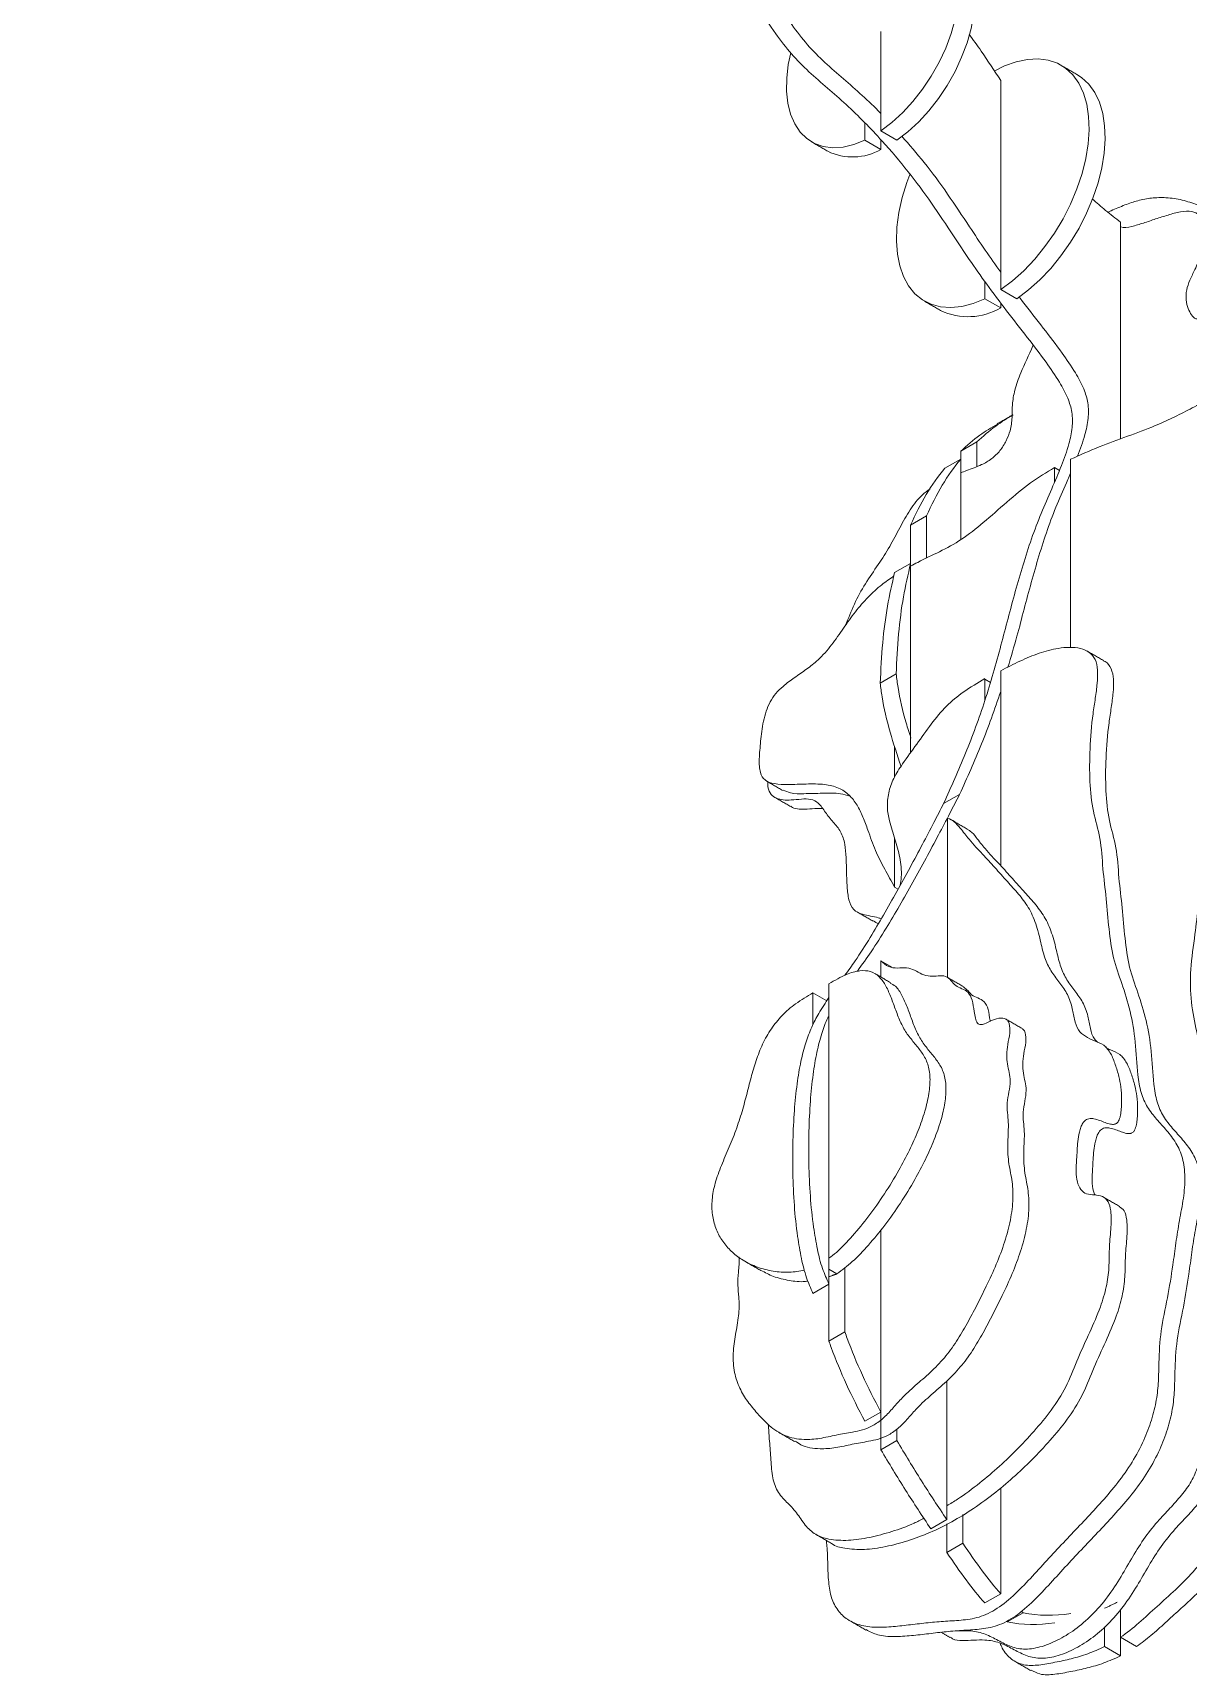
# Model space of a CAD drawing. Header units: millimetres. Extents: x -393 to 2534, y -1466 to 288.
# Drawn here: x -152.9 to 51.5, y -1436.6 to -1145.9 of the extents above; entities that cross this region are included whole.
import ezdxf

# ---------------------------------------------------------------- set-up
doc = ezdxf.new("R2010")
doc.units = ezdxf.units.MM

msp = doc.modelspace()

# ---------------------------------------------------------------- linework, layer by layer
at = {"color": 7, "linetype": 'Continuous', "lineweight": 15}
for p, q in [((-2.84, -1145.65), (-2.84, -1163.24)), ((18.38, -1154.31), (18.38, -1171.67)), ((-5.67, -1161.8), (-5.67, -1164.87)), ((-2.84, -1166.51), (-5.67, -1164.87)), ((-2.84, -1163.24), (-0.01, -1164.87)), ((-2.84, -1164.78), (-2.84, -1166.51)), ((18.38, -1171.67), (18.38, -1191.3)), ((39.59, -1179.38), (39.59, -1217.74)), ((15.55, -1189.88), (15.55, -1192.93)), ((18.38, -1191.3), (21.2, -1192.93)), ((18.38, -1194.56), (15.55, -1192.93)), ((18.38, -1193.68), (18.38, -1194.56)), ((11.3, -1219.9), (14.13, -1218.27)), ((11.3, -1219.9), (11.3, -1221.31)), ((14.13, -1218.27), (14.13, -1222.64)), ((11.3, -1221.31), (8.48, -1222.94)), ((11.3, -1235.57), (11.3, -1221.31)), ((27.88, -1222.83), (27.88, -1225.47)), ((27.88, -1222.83), (28.77, -1223.35)), ((30.7, -1254.66), (30.7, -1221.35)), ((2.42, -1233.02), (5.25, -1231.39)), ((5.25, -1231.39), (5.25, -1238.83)), ((2.42, -1233.02), (2.42, -1239.79)), ((2.42, -1239.79), (-0.41, -1241.42)), ((2.42, -1256.54), (2.42, -1239.79)), ((2.42, -1273.29), (2.42, -1256.54)), ((-2.96, -1260.99), (-0.13, -1259.35)), ((15.55, -1260.27), (16.57, -1260.86)), ((15.55, -1260.27), (15.55, -1264.11)), ((18.38, -1293.3), (18.38, -1258.79)), ((-0.41, -1272.14), (-0.41, -1277.59)), ((11.09, -1280.66), (8.26, -1282.29)), ((8.93, -1313.04), (8.93, -1284.93)), ((-0.41, -1288.42), (-0.41, -1297.06)), ((0.23, -1297.43), (-0.41, -1297.06)), ((-0.88, -1311.23), (-2.84, -1310.1)), ((-2.84, -1312.99), (-2.84, -1310.1)), ((-14.86, -1321.46), (-14.86, -1315.82)), ((-14.86, -1315.82), (-12.41, -1317.23)), ((-12.03, -1314.19), (-12.03, -1342.04)), ((-12.03, -1342.04), (-12.03, -1367.35)), ((-2.84, -1357.76), (-2.84, -1389.99)), ((-10.62, -1365.54), (-12.03, -1364.73)), ((-9.2, -1375.79), (-9.2, -1364.49)), ((-14.86, -1368.98), (-12.03, -1367.35)), ((-12.03, -1377.43), (-12.03, -1367.35)), ((-9.2, -1375.79), (-12.03, -1377.43)), ((8.83, -1384.5), (8.83, -1409.03)), ((-5.67, -1391.63), (-2.84, -1389.99)), ((-2.84, -1394.59), (-2.84, -1389.99)), ((-2.84, -1396.67), (-2.84, -1394.63)), ((-0.01, -1395.04), (-2.84, -1396.67)), ((-0.01, -1395.04), (-0.01, -1393.05)), ((18.38, -1403.41), (18.38, -1422.14)), ((6, -1410.66), (8.83, -1409.03)), ((8.83, -1414.85), (8.83, -1409.77)), ((11.66, -1413.22), (11.66, -1408.15)), ((11.66, -1413.22), (8.83, -1414.85)), ((15.55, -1423.77), (18.38, -1422.14)), ((22.35, -1425.51), (19.52, -1427.14)), ((39.59, -1424.92), (39.59, -1429.86)), ((36.76, -1428.02), (36.76, -1431.51)), ((39.59, -1429.86), (42.42, -1431.49)), ((39.59, -1433.15), (39.59, -1429.86)), ((39.59, -1433.15), (36.76, -1431.51))]:
    msp.add_line(p, q, dxfattribs=at)
at = {"color": 7, "linetype": 'Continuous', "lineweight": 15, "flags": 128}
for points in [[(9.39, -1129.37), (10, -1129.76), (11.22, -1130.86), (12.23, -1132.25), (13.01, -1133.91), (13.54, -1135.81), (13.83, -1137.91), (13.85, -1140.18), (13.62, -1142.59), (13.14, -1145.09), (12.41, -1147.64), (11.45, -1150.2), (10.28, -1152.72), (8.91, -1155.17), (7.36, -1157.49), (5.67, -1159.66), (3.85, -1161.64), (1.95, -1163.38), (-0.01, -1164.87)], [(10.31, -1143.46), (9.59, -1146.01), (8.63, -1148.57), (7.45, -1151.09), (6.08, -1153.53), (4.53, -1155.86), (2.84, -1158.03), (1.02, -1160), (-0.88, -1161.75), (-2.84, -1163.24)], [(-5.67, -1164.87), (-7.62, -1165.64), (-9.53, -1166.09), (-11.34, -1166.21), (-13.03, -1166), (-14.58, -1165.46), (-15.95, -1164.6), (-17.13, -1163.43), (-18.09, -1161.98), (-18.82, -1160.27), (-19.3, -1158.33), (-19.53, -1156.19), (-19.5, -1153.88), (-19.22, -1151.45), (-18.8, -1149.42)], [(17.3, -1152.6), (19.04, -1151.74), (21.09, -1150.99), (23.08, -1150.57), (24.98, -1150.48), (26.76, -1150.71), (28.39, -1151.27), (29.85, -1152.15), (31.11, -1153.33), (32.17, -1154.79), (33, -1156.53), (33.59, -1158.5), (33.93, -1160.68), (34.01, -1163.03), (33.85, -1165.53), (33.42, -1168.13), (32.76, -1170.8), (31.85, -1173.49), (30.73, -1176.17), (29.4, -1178.79), (27.88, -1181.31), (26.2, -1183.71), (24.38, -1185.94), (22.45, -1187.97), (20.44, -1189.76), (18.38, -1191.3)], [(31.85, -1153.23), (32.68, -1153.78), (33.94, -1154.96), (35, -1156.43), (35.83, -1158.16), (36.42, -1160.13), (36.76, -1162.31), (36.84, -1164.66), (36.67, -1167.16), (36.25, -1169.76), (35.59, -1172.43), (34.68, -1175.12), (33.56, -1177.8), (32.23, -1180.42), (30.71, -1182.95), (29.03, -1185.34), (27.21, -1187.57), (25.28, -1189.6), (23.27, -1191.39), (21.2, -1192.93)], [(15.55, -1192.93), (13.48, -1193.78), (11.47, -1194.3), (9.54, -1194.5), (7.72, -1194.38), (6.04, -1193.92), (4.53, -1193.15), (3.19, -1192.06), (2.07, -1190.68), (1.17, -1189.03), (0.5, -1187.14), (0.08, -1185.02), (-0.09, -1182.72), (0, -1180.26), (0.34, -1177.69), (0.93, -1175.04), (1.75, -1172.35), (2.27, -1170.96)]]:
    msp.add_lwpolyline(points, dxfattribs=at)
at = {"color": 7, "linetype": 'Continuous', "lineweight": 15}
for centre, radius, start, end in [((-7.85, -1157.85), 10, 243.9468, 300.0764), ((12.63, -1184.78), 11.34, 244.3818, 300.4117)]:
    msp.add_arc(centre, radius, start, end, dxfattribs=at)
for points, knots in [([(-152.54, -984.06), (-152.64, -984.12), (-152.82, -984.23), (-152.92, -984.63), (-152.86, -985.16), (-152.63, -985.82), (-152.13, -986.86), (-151.22, -988.34), (-149.88, -990.3), (-147.69, -993.28), (-144.62, -997.24), (-140.78, -1002.15), (-136.92, -1007.16), (-133.38, -1012.11), (-130.24, -1016.82), (-127.38, -1021.23), (-124.3, -1025.84), (-120.75, -1030.66), (-116.33, -1035.32), (-111.56, -1039.47), (-106.63, -1043.53), (-101.74, -1047.75), (-97.08, -1052.5), (-92.81, -1057.85), (-89.24, -1063.33), (-86.23, -1068.65), (-83.4, -1073.5), (-80.31, -1078.08), (-76.95, -1082.31), (-73.24, -1086.06), (-69.34, -1089.2), (-65.48, -1092.45), (-61.9, -1096.33), (-58.64, -1100.59), (-55.63, -1105.12), (-52.8, -1109.78), (-49.74, -1114.3), (-46.16, -1118.23), (-42.33, -1121.68), (-38.4, -1124.92), (-34.51, -1128.36), (-30.9, -1132.38), (-27.58, -1136.8), (-24.54, -1141.45), (-21.66, -1145.81), (-18.69, -1149.7), (-15.55, -1152.84), (-12.27, -1155.65), (-8.96, -1158.54), (-5.73, -1161.68), (-2.04, -1165.59), (1.98, -1170.31), (6.16, -1175.99), (9.65, -1181.28), (12.86, -1186.09), (15.97, -1190.54), (19.43, -1195.11), (22.98, -1199.65), (26.15, -1203.8), (28.62, -1207.36), (30.26, -1210.36), (31.12, -1213.23), (31.08, -1215.98), (30.39, -1219.1), (29.09, -1222.66), (27.36, -1226.67), (25.5, -1230.9), (23.79, -1235.38), (22.3, -1240.03), (20.94, -1244.76), (19.67, -1249.52), (17.97, -1256.02), (15.67, -1264.17), (12.23, -1273.47), (9.59, -1279.34), (8.26, -1282.29)], [0, 0, 0, 0, 0.001358, 0.002648, 0.004048, 0.005735, 0.007801, 0.012465, 0.018325, 0.025214, 0.039611, 0.055446, 0.07143, 0.086388, 0.100078, 0.112779, 0.12475, 0.140574, 0.156678, 0.173644, 0.191113, 0.208519, 0.225466, 0.242188, 0.259212, 0.272959, 0.286656, 0.300042, 0.313219, 0.326697, 0.340475, 0.354099, 0.367323, 0.380503, 0.393646, 0.406982, 0.420179, 0.433343, 0.447072, 0.460991, 0.474761, 0.488298, 0.501808, 0.515358, 0.528808, 0.540008, 0.551327, 0.562969, 0.574738, 0.586458, 0.598054, 0.615846, 0.632914, 0.649882, 0.662057, 0.6752, 0.689611, 0.704368, 0.717931, 0.728221, 0.736027, 0.742547, 0.75053, 0.760274, 0.774713, 0.791056, 0.808348, 0.825685, 0.842808, 0.859783, 0.876661, 0.893485, 0.928745, 0.964271, 1, 1, 1, 1]), ([(-21.31, -1140.4), (-20.42, -1141.74), (-18.69, -1144.37), (-15.86, -1148.07), (-12.73, -1151.21), (-9.44, -1154.01), (-6.14, -1156.93), (-3.93, -1159.01), (-2.86, -1160.14), (-2.84, -1160.17)], [0, 0, 0, 0, 0.168553, 0.329394, 0.49192, 0.659103, 0.828105, 0.996398, 1, 1, 1, 1]), ([(18.38, -1154.31), (17.24, -1152.56), (15.42, -1149.77), (13.49, -1147.1), (12.77, -1146.1)], [0, 0, 0, 0, 0.627499, 1, 1, 1, 1]), ([(0.86, -1164.15), (2.2, -1165.69), (5.02, -1168.92), (8.99, -1174.36), (12.48, -1179.64), (15.57, -1184.3), (17.45, -1186.95), (18.38, -1188.25)], [0, 0, 0, 0, 0.2091853, 0.4423785, 0.6741979, 0.840548, 1, 1, 1, 1]), ([(39.59, -1179.38), (38.7, -1178.7), (37, -1177.41), (35.33, -1175.94), (34.54, -1175.24)], [0, 0, 0, 0, 0.5236049, 1, 1, 1, 1]), ([(37.33, -1177.62), (37.52, -1177.53), (38.52, -1177.08), (40.3, -1176.32), (42.7, -1175.51), (45.16, -1175.04), (47.79, -1175), (50.52, -1175.4), (52.29, -1176.01), (53.18, -1176.31)], [0, 0, 0, 0, 0.031663, 0.172466, 0.306766, 0.450687, 0.613628, 0.805859, 1, 1, 1, 1]), ([(39.59, -1180.21), (39.6, -1180.22), (40.16, -1180.42), (41.56, -1180.2), (43.64, -1179.54), (45.8, -1178.81), (47.99, -1178.11), (50.19, -1177.47), (52.12, -1177.36), (53.54, -1178.01), (54.49, -1179.09), (54.91, -1180.74), (54.67, -1182.89), (53.92, -1185.29), (52.83, -1187.56), (51.85, -1189.57), (51.16, -1191.46), (51.11, -1193.23), (51.52, -1194.64), (52.06, -1195.81), (52.81, -1196.61), (53.97, -1196.45), (55.2, -1196.01), (56.65, -1195.48), (58.15, -1195.24), (59.69, -1195.26), (60.75, -1195.58), (61.46, -1195.35), (61.57, -1195.32)], [0, 0, 0, 0, 0.001181, 0.051958, 0.103405, 0.156235, 0.210266, 0.264971, 0.319181, 0.360379, 0.400896, 0.439902, 0.479218, 0.525224, 0.572117, 0.607512, 0.640008, 0.675819, 0.712358, 0.746458, 0.775949, 0.802366, 0.833267, 0.866969, 0.907609, 0.947484, 0.992288, 1, 1, 1, 1]), ([(21.64, -1192.62), (21.84, -1192.89), (23.24, -1194.76), (25.82, -1198.01), (28.98, -1202.17), (31.45, -1205.73), (33.09, -1208.73), (33.95, -1211.59), (33.91, -1214.35), (33.22, -1217.47), (32.43, -1219.56), (31.96, -1220.81)], [0, 0, 0, 0, 0.028376, 0.197036, 0.352042, 0.469652, 0.558864, 0.633388, 0.724628, 0.835984, 1, 1, 1, 1]), ([(11.3, -1223.74), (11.64, -1223.61), (12.87, -1223.15), (14.67, -1222.51), (16.71, -1221.41), (18.26, -1219.91), (19.37, -1218.13), (20.18, -1216.07), (20.43, -1213.91), (20.38, -1211.68), (20.8, -1209), (22.1, -1205.45), (23.37, -1202.85), (24.1, -1201.21), (24.12, -1201.17)], [0, 0, 0, 0, 0.046921, 0.169753, 0.25115, 0.321966, 0.387746, 0.449932, 0.535966, 0.62392, 0.718719, 0.825375, 0.99548, 1, 1, 1, 1]), ([(55.85, -1210.24), (55.57, -1210.4), (54.25, -1211.19), (51.89, -1212.48), (48.78, -1214.05), (45.08, -1215.7), (40.75, -1217.32), (35.78, -1219.08), (32.4, -1220.6), (30.7, -1221.35)], [0, 0, 0, 0, 0.033171, 0.156522, 0.278473, 0.401447, 0.597265, 0.798012, 1, 1, 1, 1]), ([(20.6, -1213.48), (19.54, -1214.11), (17.25, -1215.48), (15.22, -1217.29), (14.13, -1218.27)], [0, 0, 0, 0, 0.460539, 1, 1, 1, 1]), ([(17.77, -1215.11), (16.71, -1215.74), (14.42, -1217.11), (12.4, -1218.93), (11.3, -1219.9)], [0, 0, 0, 0, 0.460539, 1, 1, 1, 1]), ([(27.88, -1222.83), (26.46, -1223.68), (23.62, -1225.39), (19.43, -1228.92), (15.42, -1232.51), (11.44, -1235.64), (7.54, -1237.79), (4.55, -1239.08), (2.84, -1240.06), (2.42, -1240.3)], [0, 0, 0, 0, 0.164329, 0.330794, 0.498746, 0.649878, 0.800269, 0.951221, 1, 1, 1, 1]), ([(-9.27, -1251.01), (-9.23, -1250.93), (-8.59, -1249.6), (-7.64, -1246.99), (-5.63, -1243.33), (-3.35, -1240.09), (-1.22, -1236.82), (0.47, -1233.49), (2.23, -1230.3), (4.13, -1227.85), (5.43, -1226.93), (5.9, -1226.59)], [0, 0, 0, 0, 0.0094567, 0.1512882, 0.2904326, 0.4309747, 0.5595881, 0.6884246, 0.8126369, 0.9320206, 1, 1, 1, 1]), ([(30.7, -1223.8), (30.54, -1224.19), (29.77, -1226.03), (28.32, -1229.26), (26.62, -1233.75), (25.12, -1238.4), (23.77, -1243.12), (22.5, -1247.88), (21.19, -1252.96), (20.18, -1256.33), (19.64, -1258.16)], [0, 0, 0, 0, 0.036037, 0.172309, 0.308934, 0.443871, 0.57764, 0.710649, 0.843235, 1, 1, 1, 1]), ([(2.42, -1239.79), (1.97, -1241.74), (1.06, -1245.73), (0.21, -1252.28), (-0.02, -1256.96), (-0.13, -1259.35)], [0, 0, 0, 0, 0.3199728, 0.6526401, 1, 1, 1, 1]), ([(-0.53, -1242.01), (-1.25, -1242.51), (-2.8, -1243.58), (-5.12, -1245.71), (-7.41, -1248.31), (-9.46, -1251.26), (-11.52, -1254.26), (-13.75, -1256.81), (-16.03, -1258.56), (-18.11, -1259.97), (-19.95, -1261.31), (-21.44, -1262.73), (-22.49, -1264.29), (-23.19, -1266), (-23.81, -1268.37), (-24.12, -1271.18), (-24.39, -1274.24), (-24.35, -1276.79), (-23.36, -1278.37), (-21.54, -1278.87), (-19.03, -1278.95), (-16.01, -1278.81), (-12.93, -1278.8), (-10.32, -1279.38), (-8.41, -1280.68), (-7.01, -1282.5), (-5.97, -1284.65), (-4.97, -1287.4), (-3.87, -1290.66), (-2.16, -1293.89), (-0.99, -1296), (-0.41, -1297.06)], [0, 0, 0, 0, 0.0293, 0.063414, 0.097509, 0.132143, 0.167269, 0.202974, 0.231499, 0.260672, 0.288127, 0.306575, 0.323703, 0.341209, 0.359826, 0.398747, 0.434061, 0.463441, 0.487304, 0.51692, 0.553791, 0.602754, 0.652282, 0.693573, 0.730914, 0.766418, 0.801414, 0.836405, 0.890923, 0.945363, 1, 1, 1, 1]), ([(-0.41, -1241.42), (-0.86, -1243.38), (-1.77, -1247.36), (-2.61, -1253.91), (-2.84, -1258.59), (-2.96, -1260.99)], [0, 0, 0, 0, 0.3199728, 0.6526401, 1, 1, 1, 1]), ([(18.38, -1258.79), (19.51, -1258.2), (21.78, -1257.03), (25.19, -1255.59), (28.15, -1254.8), (30.59, -1254.58), (32.47, -1254.76), (34.06, -1255.4), (35.18, -1256.66), (35.58, -1258.66), (35.47, -1261.06), (35.11, -1263.67), (34.49, -1267.61), (34.11, -1272.58), (34.05, -1278.41), (34.61, -1283.77), (36.13, -1288.33), (36.39, -1293.87), (37.08, -1299.1), (37.48, -1304.51), (38.2, -1309.72), (39.86, -1314.22), (41.38, -1318.98), (42.27, -1324.46), (42.48, -1329.55), (43.1, -1333.52), (44.29, -1336.11), (45.95, -1338.19), (47.75, -1340.14), (49.43, -1342.26), (50.64, -1344.95), (51.08, -1348.32), (50.76, -1352.13), (49.97, -1356.12), (49.34, -1360.06), (48.78, -1364.56), (47.91, -1369.75), (46.62, -1375.68), (46.35, -1380.52), (46.31, -1384.47), (46, -1387.84), (45.12, -1391.4), (43.69, -1395.14), (41.68, -1398.94), (39.11, -1402.55), (36.31, -1405.84), (33.43, -1408.94), (30.53, -1411.98), (27.61, -1415.05), (24.72, -1418.26), (21.74, -1421.45), (18.61, -1424.31), (15.27, -1426.22), (12.09, -1426.83), (9.02, -1426.97), (5.92, -1427.22), (2.81, -1427.58), (-0.29, -1427.95), (-3.36, -1428.17), (-6.28, -1427.9), (-8.69, -1426.89), (-10.5, -1425.21), (-11.67, -1422.98), (-12.13, -1420.07), (-12.26, -1416.91), (-12.28, -1414.37), (-12.46, -1413.03), (-12.5, -1412.7)], [0, 0, 0, 0, 0.015488, 0.030974, 0.046842, 0.057022, 0.067029, 0.076437, 0.085147, 0.093706, 0.102837, 0.112573, 0.12256, 0.145905, 0.16867, 0.190929, 0.213123, 0.235597, 0.257859, 0.280234, 0.302463, 0.324664, 0.348375, 0.372137, 0.396107, 0.409946, 0.423687, 0.437781, 0.452138, 0.466659, 0.480873, 0.495038, 0.509263, 0.523668, 0.538052, 0.552356, 0.573502, 0.594631, 0.615891, 0.62854, 0.641075, 0.653614, 0.666197, 0.680442, 0.694674, 0.709038, 0.723323, 0.737451, 0.751699, 0.766296, 0.780882, 0.795876, 0.810426, 0.825539, 0.841167, 0.856509, 0.871569, 0.886708, 0.902014, 0.917281, 0.932535, 0.945112, 0.957499, 0.96998, 0.982809, 0.995725, 1, 1, 1, 1]), ([(36.51, -1257.02), (36.63, -1257.06), (37.24, -1257.3), (38, -1258.32), (38.41, -1260.29), (38.3, -1262.69), (37.94, -1265.31), (37.32, -1269.24), (36.94, -1274.21), (36.88, -1280.04), (37.44, -1285.4), (38.96, -1289.96), (39.22, -1295.5), (39.91, -1300.73), (40.31, -1306.14), (41.03, -1311.35), (42.69, -1315.86), (44.21, -1320.62), (45.1, -1326.09), (45.31, -1331.18), (45.93, -1335.16), (47.12, -1337.75), (48.78, -1339.82), (50.58, -1341.77), (52.26, -1343.89), (53.47, -1346.59), (53.91, -1349.95), (53.59, -1353.77), (52.79, -1357.75), (52.17, -1361.69), (51.6, -1366.19), (50.74, -1371.38), (49.45, -1377.32), (49.18, -1382.15), (49.14, -1386.1), (48.83, -1389.47), (47.95, -1393.03), (46.52, -1396.78), (44.5, -1400.57), (41.93, -1404.18), (39.14, -1407.47), (36.25, -1410.57), (33.36, -1413.61), (30.44, -1416.68), (27.55, -1419.89), (24.57, -1423.08), (21.44, -1425.95), (18.1, -1427.85), (14.92, -1428.46), (11.85, -1428.6), (8.75, -1428.85), (5.64, -1429.22), (2.54, -1429.59), (-0.52, -1429.79), (-3.31, -1429.61), (-4.8, -1428.85), (-5.47, -1428.5)], [0, 0, 0, 0, 0.002434, 0.012616, 0.022621, 0.033294, 0.044676, 0.05635, 0.08364, 0.110251, 0.136271, 0.162216, 0.188487, 0.214511, 0.240667, 0.266651, 0.292603, 0.320321, 0.348098, 0.376119, 0.392296, 0.408359, 0.424834, 0.441617, 0.458592, 0.475207, 0.491766, 0.508395, 0.525234, 0.542048, 0.558769, 0.583488, 0.608188, 0.633039, 0.647825, 0.662479, 0.677136, 0.691845, 0.708498, 0.725134, 0.741926, 0.758624, 0.775139, 0.791794, 0.808858, 0.825909, 0.843436, 0.860445, 0.878112, 0.89638, 0.914315, 0.93192, 0.949616, 0.967509, 0.985355, 1, 1, 1, 1]), ([(-2.96, -1260.99), (-2.86, -1261.78), (-2.48, -1264.6), (-1.34, -1269.54), (0.05, -1273.69), (0.73, -1275.72)], [0, 0, 0, 0, 0.16624, 0.592425, 1, 1, 1, 1]), ([(0.6, -1296.75), (0.67, -1296.26), (0.9, -1294.49), (0.57, -1291.69), (-0.34, -1288.55), (-1.29, -1285.76), (-1.78, -1283.07), (-1.58, -1280.47), (-0.64, -1277.73), (1.23, -1274.87), (3.54, -1271.78), (6, -1268.22), (8.7, -1264.94), (11.98, -1262.26), (14.29, -1260.93), (15.58, -1260.18)], [0, 0, 0, 0, 0.032957, 0.120771, 0.215659, 0.310776, 0.375818, 0.433936, 0.489354, 0.548602, 0.634868, 0.721978, 0.806969, 0.891719, 1, 1, 1, 1]), ([(-0.13, -1259.35), (-0.03, -1260.15), (0.36, -1262.97), (1.2, -1266.79), (2.19, -1269.81), (2.49, -1270.72)], [0, 0, 0, 0, 0.21468, 0.7650497, 1, 1, 1, 1]), ([(18.38, -1262.47), (17.28, -1265.6), (15.08, -1271.88), (12.43, -1277.72), (11.09, -1280.66)], [0, 0, 0, 0, 0.497004, 1, 1, 1, 1]), ([(10.28, -1428.74), (10.44, -1428.74), (11.26, -1428.73), (13.04, -1428.62), (15.38, -1429.11), (17.64, -1430.25), (19.85, -1431.48), (22.37, -1432.12), (25.29, -1431.7), (28.37, -1430.5), (31.5, -1428.59), (34.54, -1426.01), (37.32, -1422.79), (39.65, -1419.19), (41.71, -1415.56), (43.88, -1412.09), (46.24, -1409.18), (48.56, -1406.78), (50.59, -1404.53), (52.35, -1402.02), (53.43, -1399.23), (54.06, -1396.46), (54.51, -1393.66), (55.08, -1390.35), (55.96, -1386.54), (57.19, -1381.82), (58.44, -1376.66), (58.65, -1371.48), (58.5, -1366.53), (57.9, -1361.87), (57, -1356.95), (56.2, -1351.41), (56.08, -1344.88), (55.96, -1338.58), (55.31, -1332.87), (54.26, -1327.71), (53.04, -1322.71), (51.96, -1317.57), (51.84, -1311.71), (52.72, -1305.79), (53.37, -1300.31), (53.39, -1295.48), (53.31, -1290.73), (53.66, -1285.75), (54.74, -1280.52), (55.69, -1277), (56.16, -1275.23)], [0, 0, 0, 0, 0.003289, 0.017287, 0.036783, 0.056325, 0.075858, 0.095093, 0.114485, 0.134152, 0.1538, 0.173239, 0.192543, 0.21205, 0.230319, 0.248338, 0.266537, 0.281204, 0.295438, 0.308801, 0.321639, 0.335432, 0.349844, 0.364056, 0.38537, 0.406351, 0.433666, 0.46112, 0.488672, 0.516122, 0.543521, 0.579367, 0.615279, 0.651295, 0.683451, 0.715482, 0.747476, 0.779689, 0.811636, 0.843559, 0.869608, 0.895917, 0.922243, 0.948149, 0.973942, 1, 1, 1, 1]), ([(-2.76, -1302.67), (-2.94, -1302.62), (-4.01, -1302.27), (-5.8, -1302.09), (-7.75, -1301.22), (-8.59, -1299.37), (-8.84, -1297), (-8.92, -1294.45), (-8.96, -1291.89), (-9.17, -1289.38), (-9.87, -1287.14), (-11.29, -1285.56), (-12.66, -1283.92), (-13.71, -1282.19), (-15.21, -1281.42), (-16.92, -1281.49), (-18.59, -1281.68), (-20.1, -1281.68), (-21.34, -1281.43), (-22.35, -1280.73), (-22.86, -1279.65), (-22.84, -1278.75), (-22.83, -1278.44)], [0, 0, 0, 0, 0.016978, 0.103395, 0.157694, 0.210073, 0.265565, 0.323227, 0.380527, 0.435486, 0.496084, 0.559893, 0.624806, 0.686835, 0.731385, 0.778627, 0.828657, 0.868223, 0.906091, 0.941501, 0.98056, 1, 1, 1, 1]), ([(9.45, -1429.81), (9.57, -1429.91), (10.14, -1430.4), (11.63, -1430.43), (13.58, -1430.38), (15.87, -1430.26), (18.2, -1430.75), (20.47, -1431.89), (22.68, -1433.11), (25.2, -1433.75), (28.12, -1433.33), (31.2, -1432.13), (34.33, -1430.22), (37.36, -1427.65), (40.15, -1424.42), (42.48, -1420.82), (44.54, -1417.19), (46.71, -1413.73), (49.07, -1410.82), (51.38, -1408.41), (53.42, -1406.17), (55.18, -1403.65), (56.26, -1400.87), (56.89, -1398.1), (57.34, -1395.29), (57.9, -1391.98), (58.79, -1388.17), (60.02, -1383.45), (61.27, -1378.3), (61.48, -1373.11), (61.33, -1368.16), (60.73, -1363.51), (59.83, -1358.58), (59.03, -1353.04), (58.9, -1346.51), (58.79, -1340.22), (58.14, -1334.5), (57.09, -1329.35), (55.86, -1324.34), (54.79, -1319.2), (54.67, -1313.35), (55.55, -1307.43), (56.2, -1301.95), (56.21, -1297.12), (56.14, -1292.36), (56.49, -1287.38), (57.57, -1282.15), (58.51, -1278.63), (58.99, -1276.86)], [0, 0, 0, 0, 0.0036347, 0.0165022, 0.0299932, 0.0436158, 0.0625891, 0.0816075, 0.1006179, 0.1193367, 0.1382096, 0.1573493, 0.1764709, 0.1953893, 0.2141766, 0.2331611, 0.2509406, 0.2684765, 0.286188, 0.3004619, 0.3143141, 0.3273197, 0.3398137, 0.3532372, 0.3672631, 0.381094, 0.4018374, 0.422256, 0.4488392, 0.4755574, 0.5023714, 0.5290863, 0.5557509, 0.590637, 0.6255866, 0.6606377, 0.6919315, 0.723105, 0.7542418, 0.7855919, 0.8166825, 0.8477499, 0.8731015, 0.8987051, 0.9243263, 0.949538, 0.9746405, 1, 1, 1, 1]), ([(-20.15, -1279.89), (-19.72, -1280.09), (-18.62, -1280.59), (-16.18, -1280.54), (-13.2, -1280.47), (-10.37, -1280.36), (-8.86, -1280.81), (-8.32, -1280.97)], [0, 0, 0, 0, 0.124795, 0.32307, 0.586371, 0.852709, 1, 1, 1, 1]), ([(11.09, -1280.66), (10.52, -1281.78), (9.28, -1284.18), (7.31, -1287.96), (5.14, -1292.03), (2.84, -1296.22), (0.49, -1300.36), (-1.95, -1304.48), (-4.41, -1308.36), (-6.19, -1310.83), (-7.03, -1312), (-7.06, -1312.03)], [0, 0, 0, 0, 0.102309, 0.21959, 0.346892, 0.479271, 0.611789, 0.739522, 0.877251, 0.9962, 1, 1, 1, 1]), ([(-13.18, -1283.16), (-13.47, -1283.15), (-14.34, -1283.1), (-15.78, -1283.33), (-17.26, -1283.28), (-18.27, -1283.18), (-18.68, -1282.85), (-18.76, -1282.78)], [0, 0, 0, 0, 0.1548607, 0.4622783, 0.7053978, 0.9380818, 1, 1, 1, 1]), ([(8.26, -1282.29), (7.69, -1283.41), (6.46, -1285.82), (4.48, -1289.59), (2.31, -1293.66), (0.01, -1297.85), (-2.33, -1301.99), (-4.78, -1306.11), (-7.04, -1309.69), (-8.59, -1311.84), (-9.19, -1312.69)], [0, 0, 0, 0, 0.105913, 0.227325, 0.359112, 0.496155, 0.633342, 0.765574, 0.908156, 1, 1, 1, 1]), ([(8.93, -1284.93), (8.95, -1284.93), (9.42, -1284.98), (10.23, -1285.53), (11.42, -1286.85), (12.61, -1288.48), (13.95, -1289.96), (15.5, -1291.59), (17.35, -1293.63), (19.45, -1296.01), (21.51, -1298.26), (23.33, -1300.58), (24.64, -1303.51), (25.42, -1306.66), (26.09, -1309.64), (27.21, -1311.93), (28.65, -1313.83), (30.11, -1315.73), (31, -1318.03), (31.35, -1320.48), (31.99, -1322.45), (33.34, -1323.58), (34.96, -1324.28), (36.69, -1324.93), (37.9, -1326.48), (38.66, -1328.48), (39.28, -1330.43), (39.65, -1332.51), (39.78, -1334.35), (39.75, -1335.96), (39.65, -1337), (39.5, -1337.75), (39.35, -1338.22), (39.17, -1338.59), (38.96, -1338.83), (38.75, -1338.97), (38.33, -1339.12), (37.68, -1339.04), (36.83, -1338.75), (35.9, -1338.37), (34.95, -1338.08), (34.16, -1337.99), (33.56, -1338.19), (33.19, -1338.46), (32.82, -1338.93), (32.5, -1339.62), (32.2, -1340.72), (31.93, -1342.65), (31.83, -1344.95), (31.67, -1347.41), (31.85, -1349.28), (32.45, -1350.68), (33.54, -1351.49), (34.99, -1351.52), (36.4, -1351.72), (37.47, -1352.65), (38, -1354.71), (37.88, -1357.66), (37.52, -1361.15), (37.59, -1364.36), (37.14, -1367.81), (35.97, -1371.7), (34.13, -1375.9), (32.01, -1380.4), (30.32, -1384.96), (27.74, -1389.27), (24.68, -1392.94), (21.49, -1396.44), (18.14, -1399.65), (14.55, -1402.67), (11.43, -1405.03), (9.47, -1406.2), (8.83, -1406.58)], [0, 0, 0, 0, 0.0005979, 0.0112542, 0.0242904, 0.0445462, 0.0595748, 0.0736396, 0.1001065, 0.1275087, 0.1516464, 0.1752456, 0.1989108, 0.2229084, 0.2419909, 0.2609773, 0.2802693, 0.2996166, 0.3187094, 0.333671, 0.3479286, 0.3621709, 0.3772995, 0.392747, 0.4085152, 0.4240142, 0.4394313, 0.4518996, 0.4659722, 0.4738017, 0.480659, 0.4836485, 0.4861448, 0.4881736, 0.489528, 0.4909082, 0.4924462, 0.4984213, 0.5062655, 0.515118, 0.5238883, 0.5311591, 0.5339744, 0.5364291, 0.5388304, 0.5426694, 0.5474204, 0.556557, 0.5749888, 0.5877232, 0.5993266, 0.6103408, 0.6211806, 0.6326244, 0.6442545, 0.6555207, 0.6672442, 0.6872655, 0.7071242, 0.7266818, 0.7456928, 0.7646738, 0.7889496, 0.8137086, 0.8382062, 0.8619815, 0.8861359, 0.9102701, 0.9346504, 0.9592485, 0.9867983, 1, 1, 1, 1]), ([(12.46, -1286.89), (12.63, -1286.97), (13.26, -1287.27), (14.22, -1288.54), (15.44, -1290.1), (16.78, -1291.6), (18.33, -1293.22), (20.18, -1295.27), (22.28, -1297.64), (24.34, -1299.89), (26.16, -1302.22), (27.46, -1305.15), (28.25, -1308.29), (28.92, -1311.27), (30.04, -1313.56), (31.48, -1315.46), (32.94, -1317.36), (33.83, -1319.67), (34.19, -1322.1), (34.69, -1323.85), (35.38, -1324.4), (35.62, -1324.6)], [0, 0, 0, 0, 0.013281, 0.050613, 0.108619, 0.151656, 0.191933, 0.267726, 0.346197, 0.415319, 0.4829, 0.550669, 0.619391, 0.674037, 0.728408, 0.783654, 0.839058, 0.893734, 0.936579, 0.977408, 1, 1, 1, 1]), ([(65.05, -1301.26), (64.94, -1301.83), (64.51, -1304.25), (64.02, -1308.46), (63.3, -1313.83), (62.45, -1319.57), (61.21, -1325.26), (63.8, -1328.17), (63.83, -1335.19), (65.57, -1343.42), (64.15, -1355.43), (64.16, -1366.54), (63.19, -1376.51), (61.78, -1384.75), (59.69, -1392.76), (61.17, -1397.47), (58.84, -1405.65), (56.95, -1412.51), (51.86, -1419.26), (46.02, -1424.32), (41.77, -1428.36), (39.59, -1429.86)], [0.3648177, 0.3648177, 0.3648177, 0.3648177, 0.3671875, 0.375, 0.3828125, 0.390625, 0.3984375, 0.40625, 0.4140625, 0.4296875, 0.4492187, 0.4648438, 0.4804688, 0.4921875, 0.5, 0.5117188, 0.5195313, 0.53125, 0.5390625, 0.5507812, 0.5624227, 0.5624227, 0.5624227, 0.5624227]), ([(-3.26, -1303.51), (-3.26, -1303.51), (-3.6, -1303.44), (-3.87, -1303.23), (-4.14, -1303.02)], [0, 0, 0, 0, 0.012569, 1, 1, 1, 1]), ([(67.87, -1302.89), (67.58, -1304.77), (67, -1308.49), (66.34, -1314.03), (65.67, -1318.67), (64.99, -1322.37), (64.52, -1324.98), (64.73, -1327.26), (65.66, -1328.84), (66.51, -1330.8), (66.67, -1333.59), (66.85, -1336.56), (67.23, -1339.4), (67.68, -1342.75), (67.9, -1346.85), (67.55, -1352.69), (67, -1359.46), (66.95, -1366.81), (66.52, -1373.06), (65.93, -1378.07), (65.39, -1381.76), (64.72, -1385.53), (63.81, -1389.35), (63.06, -1392.84), (63.13, -1395.61), (63.38, -1397.9), (63.4, -1400.41), (62.81, -1403.26), (61.98, -1406.22), (61.15, -1409.17), (60.19, -1412.08), (58.87, -1415.03), (57, -1417.85), (54.79, -1420.45), (52.43, -1422.8), (49.98, -1425.02), (47.49, -1427.28), (44.98, -1429.58), (43.27, -1430.85), (42.42, -1431.49)], [0, 0, 0, 0, 0.040134, 0.079898, 0.120647, 0.139957, 0.158473, 0.175978, 0.194247, 0.212898, 0.236564, 0.260527, 0.284295, 0.307897, 0.344785, 0.381936, 0.438465, 0.494735, 0.551058, 0.577545, 0.603896, 0.630407, 0.657541, 0.68417, 0.703126, 0.721988, 0.740975, 0.76092, 0.78174, 0.802383, 0.822346, 0.841697, 0.863488, 0.885714, 0.907982, 0.930353, 0.953791, 0.977033, 1, 1, 1, 1]), ([(-2.84, -1310.1), (-2.41, -1310.5), (-1.59, -1311.26), (0.07, -1311.47), (1.76, -1311.25), (3.15, -1311.76), (4.4, -1312.51), (5.78, -1312.96), (7.3, -1312.77), (8.68, -1312.73), (9.57, -1313.6), (10.35, -1314.59), (11.51, -1315.05), (12.7, -1315.62), (13.4, -1317.1), (13.61, -1318.83), (13.85, -1320.23), (14.14, -1321.2), (14.97, -1321.57), (16.22, -1320.96), (17.66, -1320.26), (18.86, -1320.18), (19.58, -1320.6), (20, -1321.42), (20.06, -1322.93), (19.43, -1325.53), (19.38, -1328.5), (20.4, -1331.29), (19.23, -1335.41), (19.87, -1338.58), (19.55, -1342.26), (19.67, -1345.73), (20.39, -1348.75), (20.66, -1352.16), (20.16, -1355.97), (19.13, -1359.9), (17.63, -1363.85), (15.92, -1367.56), (14.17, -1371.05), (12.46, -1374.33), (10.58, -1377.5), (8.42, -1380.49), (5.9, -1383.04), (3.29, -1385.25), (0.98, -1387.33), (-0.84, -1389.46), (-2.47, -1391.22), (-4.29, -1392.48), (-6.11, -1393.2), (-8.23, -1393.61), (-10.72, -1394.03), (-13.66, -1394.73), (-16.79, -1394.97), (-19.9, -1394.33), (-22.68, -1392.48), (-24.79, -1390.16), (-26.63, -1387.91), (-28.01, -1385.54), (-28.92, -1382.68), (-29.07, -1379.36), (-28.5, -1375.86), (-27.89, -1372.56), (-27.91, -1369.83), (-28.22, -1367.57), (-28.11, -1365.21), (-27.81, -1363.41), (-27.94, -1362.63), (-27.95, -1362.58)], [0, 0, 0, 0, 0.014272, 0.027117, 0.039086, 0.050944, 0.063209, 0.075641, 0.086294, 0.096431, 0.106116, 0.116074, 0.126319, 0.136944, 0.148537, 0.161534, 0.169678, 0.176436, 0.181922, 0.190882, 0.201164, 0.211607, 0.216617, 0.221579, 0.231991, 0.242856, 0.262917, 0.282819, 0.303874, 0.324634, 0.34514, 0.365695, 0.386708, 0.407529, 0.428273, 0.449085, 0.469791, 0.490519, 0.508383, 0.526223, 0.54386, 0.56142, 0.579534, 0.598222, 0.61623, 0.628091, 0.639845, 0.652257, 0.664749, 0.677134, 0.69782, 0.718558, 0.739374, 0.767183, 0.794473, 0.822018, 0.843062, 0.863915, 0.884407, 0.905074, 0.923328, 0.94147, 0.958305, 0.971283, 0.984825, 0.99893, 1, 1, 1, 1]), ([(-12.03, -1314.19), (-11, -1313.59), (-9.13, -1312.5), (-6.61, -1311.77), (-4.58, -1311.9), (-3.02, -1312.89), (-1.88, -1314.58), (-1, -1316.65), (-0.2, -1318.91), (0.67, -1321.15), (1.8, -1323.14), (3.18, -1324.78), (4.51, -1326.41), (5.56, -1328.3), (5.95, -1330.77), (5.73, -1333.65), (4.98, -1336.82), (3.79, -1340.2), (2.23, -1343.7), (0.24, -1347.47), (-2.16, -1351.38), (-4.9, -1355.29), (-7.76, -1358.75), (-10.14, -1361.32), (-11.59, -1362.44), (-12.03, -1362.78)], [0, 0, 0, 0, 0.0518013, 0.093661, 0.1294715, 0.1674927, 0.2059943, 0.2463092, 0.2882667, 0.3311566, 0.3737329, 0.4165301, 0.4583148, 0.4979556, 0.5366076, 0.5760206, 0.6174732, 0.6613497, 0.7074193, 0.7550737, 0.813167, 0.8707148, 0.9260343, 0.9775767, 1, 1, 1, 1]), ([(-16.34, -1364.89), (-17.25, -1365.05), (-19.19, -1365.37), (-21.98, -1365.13), (-24.73, -1364.42), (-27.13, -1363.27), (-29.12, -1361.8), (-30.68, -1360.1), (-31.87, -1358.09), (-32.61, -1355.78), (-32.84, -1353.16), (-32.44, -1350.22), (-31.38, -1347.08), (-30.02, -1343.86), (-28.62, -1340.56), (-27.49, -1337.22), (-26.63, -1333.98), (-25.84, -1330.85), (-24.97, -1327.82), (-23.84, -1324.87), (-22.3, -1322.12), (-20.28, -1319.66), (-17.75, -1317.48), (-15.89, -1316.41), (-14.86, -1315.82)], [0, 0, 0, 0, 0.049687, 0.106457, 0.165513, 0.225129, 0.274033, 0.32131, 0.366337, 0.408876, 0.449322, 0.488987, 0.530427, 0.574133, 0.618859, 0.663317, 0.707286, 0.749492, 0.79004, 0.828806, 0.867135, 0.903884, 0.946841, 1, 1, 1, 1]), ([(-12.03, -1316.64), (-12.65, -1317.56), (-13.75, -1319.19), (-15.12, -1321.86), (-16.19, -1324.67), (-17.06, -1328.02), (-17.73, -1332.04), (-18.19, -1336.72), (-18.44, -1341.99), (-18.46, -1347.6), (-18.21, -1353.27), (-17.71, -1358.34), (-16.97, -1362.62), (-16.17, -1366.01), (-15.26, -1368.06), (-14.86, -1368.98)], [0, 0, 0, 0, 0.0784735, 0.1396304, 0.2036061, 0.2735635, 0.3527885, 0.4429243, 0.5402824, 0.6434871, 0.7440337, 0.836809, 0.9011611, 0.9558847, 1, 1, 1, 1]), ([(-1.17, -1314.08), (-0.86, -1314.24), (0.01, -1314.7), (0.94, -1316.24), (1.83, -1318.28), (2.62, -1320.54), (3.49, -1322.78), (4.63, -1324.77), (6.01, -1326.41), (7.34, -1328.04), (8.39, -1329.93), (8.78, -1332.4), (8.55, -1335.28), (7.81, -1338.46), (6.62, -1341.84), (5.06, -1345.33), (3.07, -1349.1), (0.67, -1353.02), (-2.08, -1356.92), (-4.93, -1360.4), (-7.77, -1363.39), (-9.7, -1364.85), (-10.62, -1365.54)], [0, 0, 0, 0, 0.024463, 0.068305, 0.114211, 0.161989, 0.210828, 0.25931, 0.308043, 0.355624, 0.400763, 0.444776, 0.489656, 0.536858, 0.586821, 0.63928, 0.693545, 0.759696, 0.825226, 0.888219, 0.94691, 1, 1, 1, 1]), ([(11.65, -1314.68), (11.9, -1314.85), (12.48, -1315.26), (13.17, -1316.24), (14.34, -1316.68), (15.53, -1317.26), (16.24, -1318.73), (16.37, -1320.09), (16.51, -1320.79), (16.51, -1320.84)], [0, 0, 0, 0, 0.118124, 0.273838, 0.434049, 0.600204, 0.781501, 0.984734, 1, 1, 1, 1]), ([(22.08, -1322.1), (22.18, -1322.15), (22.46, -1322.3), (22.82, -1323.07), (22.9, -1324.55), (22.25, -1327.17), (22.2, -1330.13), (23.22, -1332.93), (22.06, -1337.05), (22.7, -1340.21), (22.38, -1343.89), (22.5, -1347.36), (23.22, -1350.39), (23.48, -1353.79), (22.99, -1357.6), (21.95, -1361.53), (20.46, -1365.49), (18.75, -1369.2), (17, -1372.68), (15.29, -1375.96), (13.41, -1379.14), (11.25, -1382.12), (8.73, -1384.67), (6.12, -1386.89), (3.81, -1388.96), (1.99, -1391.1), (0.36, -1392.85), (-1.46, -1394.11), (-3.28, -1394.83), (-5.41, -1395.25), (-7.89, -1395.66), (-10.83, -1396.37), (-13.94, -1396.58), (-16.43, -1396.22), (-17.68, -1395.35), (-18.01, -1395.12)], [0, 0, 0, 0, 0.005074, 0.013881, 0.03236, 0.051644, 0.087247, 0.122568, 0.159937, 0.196783, 0.233177, 0.269657, 0.306951, 0.343904, 0.38072, 0.417656, 0.454405, 0.491193, 0.522898, 0.554561, 0.585863, 0.617028, 0.649177, 0.682343, 0.714304, 0.735354, 0.756216, 0.778244, 0.800415, 0.822396, 0.859109, 0.895915, 0.932859, 0.982214, 1, 1, 1, 1]), ([(-12.03, -1319.83), (-12.1, -1319.96), (-12.6, -1320.93), (-13.34, -1323.06), (-14.24, -1326.38), (-14.9, -1330.41), (-15.36, -1335.09), (-15.61, -1340.36), (-15.63, -1345.96), (-15.38, -1351.63), (-14.88, -1356.7), (-14.14, -1360.98), (-13.34, -1364.38), (-12.43, -1366.43), (-12.03, -1367.35)], [0, 0, 0, 0, 0.0117608, 0.0852447, 0.1655993, 0.2565988, 0.3601308, 0.4719585, 0.5905015, 0.7059916, 0.8125552, 0.8864715, 0.9493282, 1, 1, 1, 1]), ([(36.93, -1325.48), (37.21, -1325.63), (38.04, -1326.04), (39.53, -1326.56), (40.72, -1328.12), (41.49, -1330.12), (42.11, -1332.06), (42.48, -1334.14), (42.61, -1335.98), (42.58, -1337.59), (42.48, -1338.63), (42.33, -1339.38), (42.18, -1339.85), (42, -1340.22), (41.79, -1340.46), (41.58, -1340.6), (41.16, -1340.76), (40.51, -1340.67), (39.66, -1340.38), (38.73, -1340), (37.78, -1339.71), (36.99, -1339.62), (36.39, -1339.82), (36.01, -1340.1), (35.64, -1340.56), (35.33, -1341.25), (35.03, -1342.35), (34.76, -1344.28), (34.65, -1346.59), (34.52, -1349.02), (34.61, -1350.68), (34.96, -1351.35), (35.07, -1351.57)], [0, 0, 0, 0, 0.034148, 0.09968, 0.166571, 0.232321, 0.297723, 0.350616, 0.410315, 0.443529, 0.472619, 0.485301, 0.495891, 0.504498, 0.510243, 0.516098, 0.522623, 0.54797, 0.581247, 0.618801, 0.656006, 0.686851, 0.698794, 0.709207, 0.719394, 0.735679, 0.755834, 0.794594, 0.872785, 0.926806, 0.97603, 1, 1, 1, 1]), ([(39.37, -1353.65), (39.67, -1353.86), (40.36, -1354.34), (40.81, -1356.37), (40.72, -1359.29), (40.35, -1362.78), (40.42, -1366), (39.96, -1369.44), (38.79, -1373.33), (36.96, -1377.54), (34.84, -1382.03), (33.14, -1386.59), (30.57, -1390.9), (27.51, -1394.58), (24.32, -1398.08), (20.97, -1401.28), (17.38, -1404.32), (13.61, -1407.09), (9.7, -1409.49), (5.81, -1411.39), (1.89, -1412.86), (-1.99, -1413.87), (-5.8, -1414.46), (-8.96, -1414.19), (-10.94, -1413.8), (-11.56, -1413.24), (-11.56, -1413.24)], [0, 0, 0, 0, 0.017436, 0.039725, 0.077789, 0.115545, 0.152728, 0.188872, 0.224959, 0.271112, 0.318184, 0.364759, 0.409961, 0.455884, 0.501768, 0.54812, 0.594886, 0.647264, 0.698134, 0.74898, 0.801284, 0.854867, 0.908095, 0.960476, 0.999577, 1, 1, 1, 1]), ([(-15.75, -1366.82), (-15.9, -1366.84), (-17.08, -1367.01), (-19.14, -1366.72), (-21.8, -1366.12), (-23.34, -1365.3), (-24.06, -1364.91)], [0, 0, 0, 0, 0.04796, 0.370929, 0.706909, 1, 1, 1, 1]), ([(-12.03, -1377.43), (-11.9, -1377.81), (-10.23, -1382.52), (-7.99, -1387.29), (-5.67, -1391.63)], [0.898217741, 0.898217741, 0.898217741, 0.898217741, 0.8984375, 0.900909014, 0.900909014, 0.900909014, 0.900909014]), ([(-9.2, -1375.79), (-9.07, -1376.18), (-7.4, -1380.89), (-5.16, -1385.66), (-2.84, -1389.99)], [0.898217741, 0.898217741, 0.898217741, 0.898217741, 0.8984375, 0.900909014, 0.900909014, 0.900909014, 0.900909014]), ([(4.79, -1408.8), (4.2, -1409.1), (2.29, -1410.07), (-0.93, -1411.2), (-4.83, -1412.25), (-8.61, -1412.8), (-11.84, -1412.64), (-14.46, -1411.78), (-16.3, -1410.06), (-17.7, -1407.75), (-19.5, -1405.94), (-21.25, -1404.12), (-22.16, -1401.33), (-22.29, -1398), (-22.57, -1395), (-22.7, -1393.05), (-22.76, -1392.2)], [0, 0, 0, 0, 0.04015, 0.130298, 0.22265, 0.31439, 0.40467, 0.472062, 0.539588, 0.608959, 0.678962, 0.747042, 0.812691, 0.880358, 0.947857, 1, 1, 1, 1]), ([(-0.01, -1395.04), (1.43, -1397.43), (4.27, -1402.17), (7.32, -1406.76), (8.83, -1409.03)], [0, 0, 0, 0, 0.504956, 1, 1, 1, 1]), ([(-2.84, -1396.67), (-1.4, -1399.06), (1.45, -1403.8), (4.49, -1408.39), (6, -1410.66)], [0, 0, 0, 0, 0.504956, 1, 1, 1, 1]), ([(36.76, -1431.51), (35.76, -1431.96), (33.76, -1432.85), (30.84, -1433.69), (27.97, -1434.29), (25.11, -1434.85), (22.4, -1434.89), (20.16, -1433.86), (18.87, -1432.34), (18.38, -1431.19), (18.25, -1430.89)], [0, 0, 0, 0, 0.136886, 0.273832, 0.410528, 0.547482, 0.684065, 0.81778, 0.952684, 1, 1, 1, 1]), ([(39.59, -1433.15), (38.59, -1433.59), (36.59, -1434.48), (33.67, -1435.32), (30.79, -1435.93), (27.95, -1436.46), (25.46, -1436.6), (24.24, -1435.92), (23.75, -1435.65)], [0, 0, 0, 0, 0.175982, 0.35204, 0.527778, 0.703847, 0.879439, 1, 1, 1, 1])]:
    msp.add_open_spline(points, degree=3, knots=knots, dxfattribs=at)
for points, degree in [([(31.85, -1153.23), (29.02, -1151.6)], 1), ([(-15.07, -1165.2), (-12.24, -1166.84)], 1), ([(4.9, -1193.38), (7.73, -1195.01)], 1), ([(20.39, -1213.56), (17.75, -1215.08)], 1), ([(8.48, -1222.94), (6.13, -1225.79), (4.09, -1229.13), (2.42, -1233.02)], 3), ([(11.3, -1221.31), (8.95, -1224.15), (6.92, -1227.5), (5.25, -1231.39)], 3), ([(36.55, -1256.97), (33.72, -1255.34)], 1), ([(-23.05, -1278.31), (-20.23, -1279.95)], 1), ([(-21.63, -1281.2), (-18.8, -1282.83)], 1), ([(12.46, -1286.8), (9.63, -1285.17)], 1), ([(-7.04, -1301.48), (-4.21, -1303.11)], 1), ([(-1.11, -1313.99), (-3.93, -1312.36)], 1), ([(11.68, -1314.63), (8.85, -1313)], 1), ([(22.1, -1322.07), (19.27, -1320.44)], 1), ([(39.41, -1353.59), (36.58, -1351.96)], 1), ([(-26.9, -1363.31), (-24.07, -1364.94)], 1), ([(-10.62, -1365.54), (-12.03, -1366.04)], 1), ([(-20.91, -1393.6), (-18.08, -1395.23)], 1), ([(-14.39, -1411.61), (-11.57, -1413.24)], 1), ([(8.83, -1414.85), (11.15, -1418.26), (13.37, -1421.4), (15.55, -1423.77)], 3), ([(11.66, -1413.22), (13.98, -1416.63), (16.2, -1419.77), (18.38, -1422.14)], 3), ([(36.76, -1424.72), (38.98, -1423.66)], 1), ([(-8.33, -1426.93), (-5.51, -1428.57)], 1), ([(19.52, -1427.14), (22.19, -1427.71), (25.03, -1427.72), (27.92, -1427.29)], 3), ([(21.99, -1425.27), (22.35, -1425.51)], 1), ([(22.35, -1425.51), (25.01, -1426.08), (27.86, -1426.08), (30.75, -1425.66)], 3), ([(7.8, -1428.97), (9.39, -1429.89)], 1), ([(20.86, -1434.12), (23.69, -1435.75)], 1)]:
    msp.add_open_spline(points, degree=degree, dxfattribs=at)

doc.saveas('drawing.dxf')
